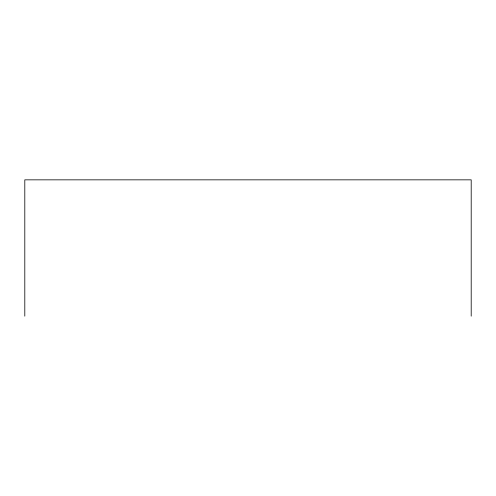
<?xml version="1.0" encoding="UTF-8"?>
<svg xmlns="http://www.w3.org/2000/svg" width="496" height="496" viewBox="0 0 496 496"><rect width="100%" height="100%" fill="white"/><g stroke="black" fill="none" stroke-linecap="round" stroke-linejoin="round"><path stroke-width="0.74" d="M471.2 316.157L471.2 179.843L24.8 179.843L24.8 316.157"/></g></svg>
